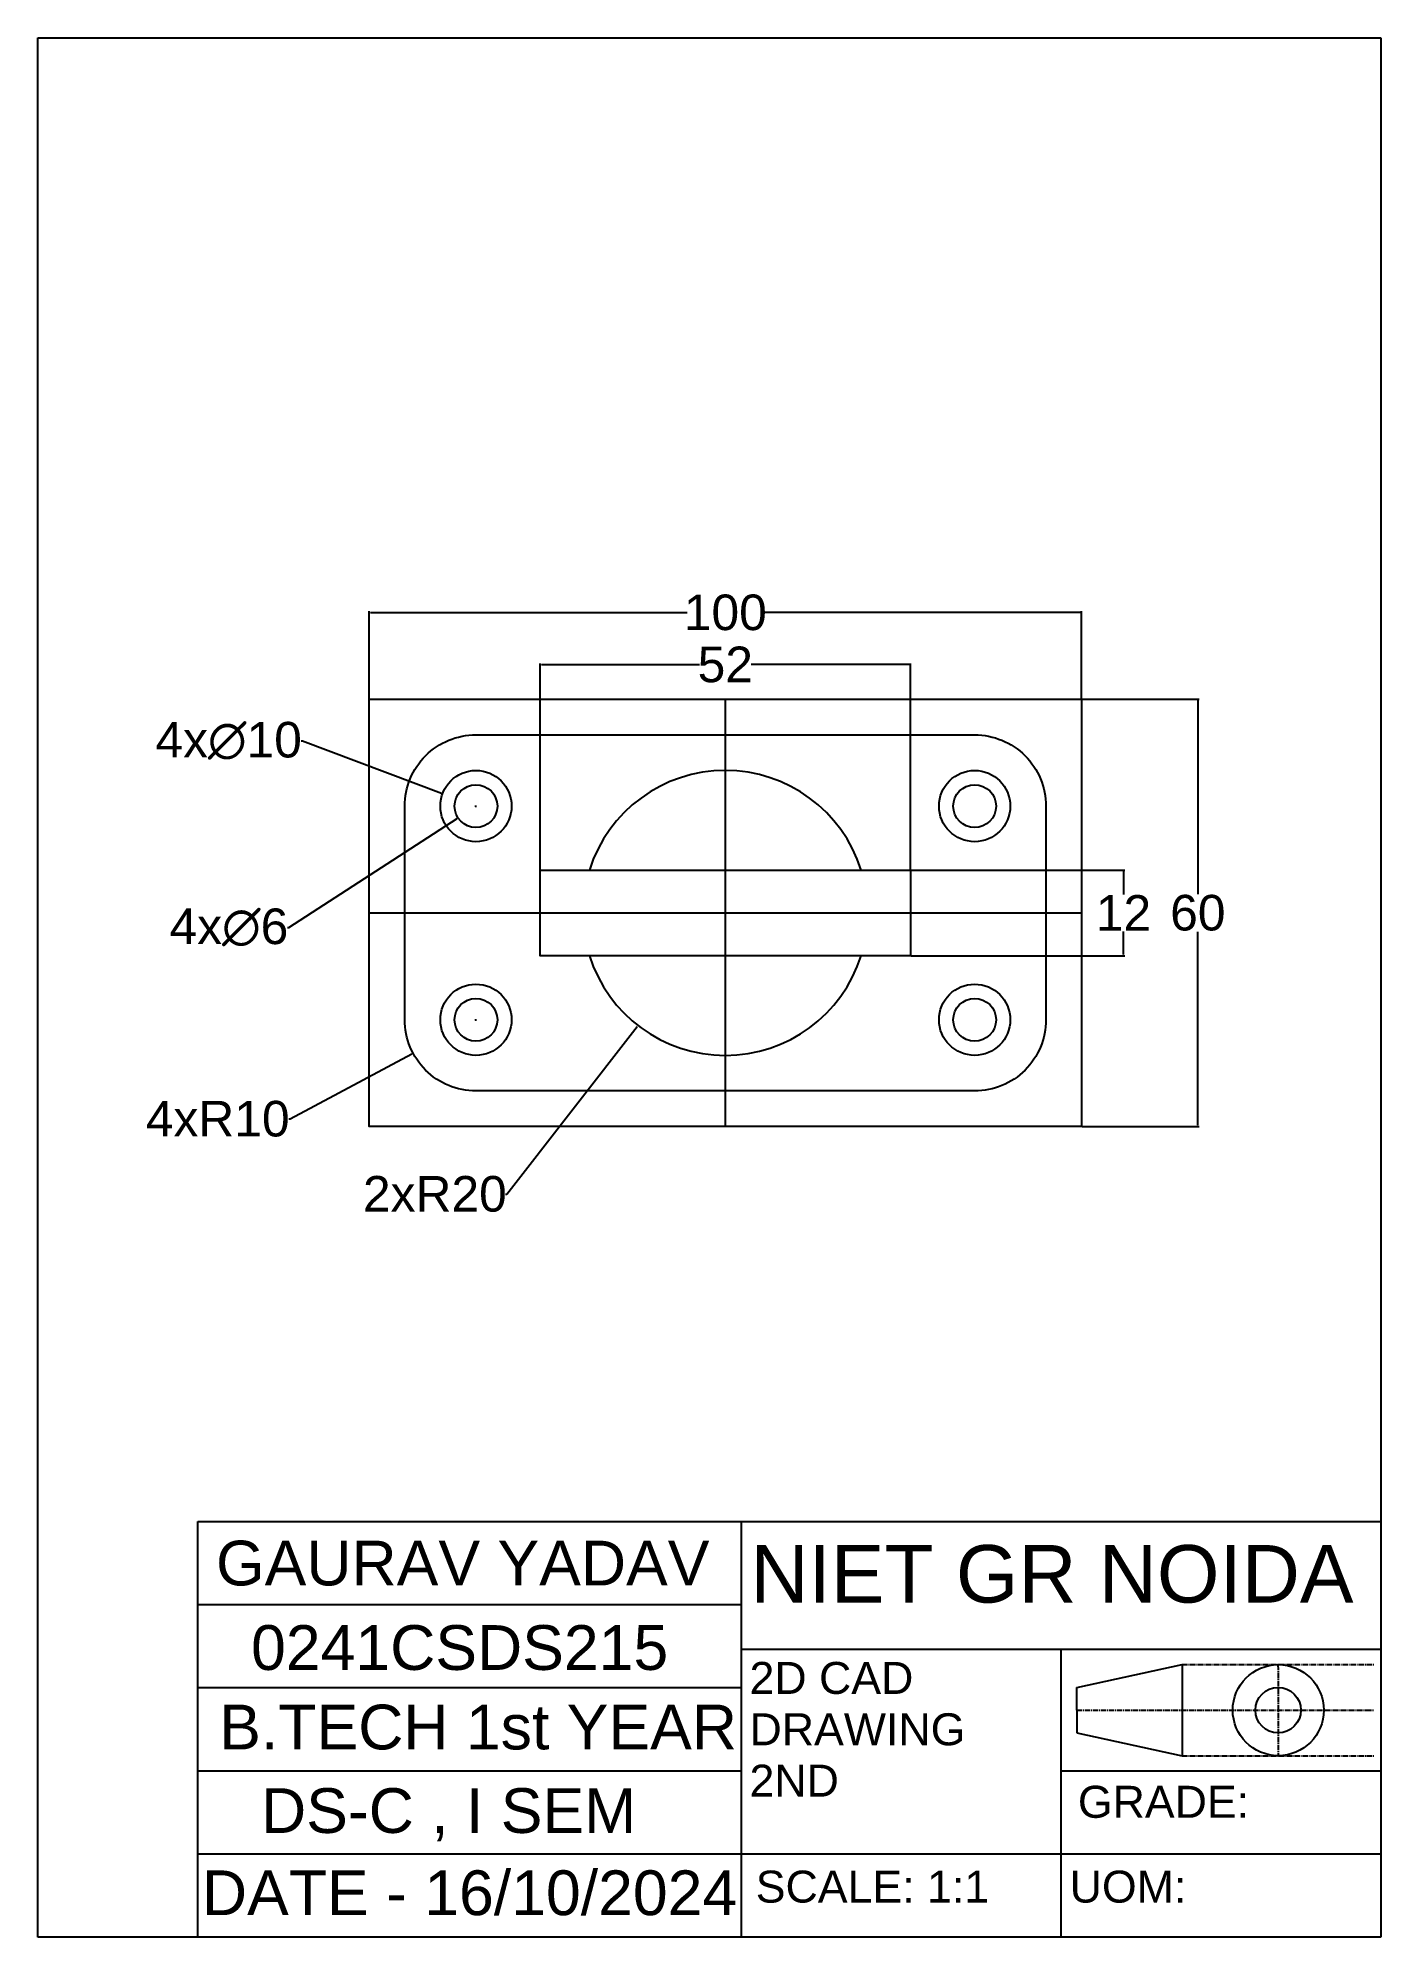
# Model space of a CAD drawing. Header units: inches. Extents: x 451 to 640, y 115 to 382.
import ezdxf

# ---------------------------------------------------------------- set-up
doc = ezdxf.new("R2010")
doc.units = ezdxf.units.IN
doc.header["$MEASUREMENT"] = 0
doc.linetypes.add('CENTER2', pattern=[1.125, 0.75, -0.125, 0.125, -0.125])
doc.styles.get("Standard").update_dxf_attribs({"font": 'arial.ttf'})
doc.dimstyles.get("Standard").update_dxf_attribs({"dimtxt": 5, "dimasz": 0.18, "dimexe": 0.18, "dimexo": 0.0625, "dimgap": 0.09, "dimtad": 0, "dimtih": 1, "dimtoh": 1, "dimdec": 0, "dimzin": 0, "dimdsep": 46, "dimtxsty": 'Standard', "dimcen": 0.09, "dimclrd": 1, "dimclre": 3, "dimclrt": 5, "dimadec": 0, "dimazin": 0, "dimtfac": 1, "dimtdec": 0, "dimtofl": 0, "dimtmove": 0, "dimatfit": 3, "dimfxl": 1, "dimtfillclr": 1, "dimtolj": 1, "dimtzin": 0, "dimarcsym": 0})

# ---------------------------------------------------------------- blocks, each defined once
blk = doc.blocks.new('*D0')
at = {"color": 3, "lineweight": -2, "transparency": 16777216}
for p, q in [((597.83, 289.1), (614.27, 289.1)), ((597.83, 229.1), (614.27, 229.1))]:
    blk.add_line(p, q, dxfattribs=at)
at = {"color": 1, "lineweight": -2, "transparency": 16777216}
for p, q in [((614.09, 288.92), (614.09, 261.75)), ((614.09, 229.28), (614.09, 256.46))]:
    blk.add_line(p, q, dxfattribs=at)
at = {"color": 1, "transparency": 16777216}
for points in [[(614.06, 288.92), (614.12, 288.92), (614.09, 289.1)], [(614.06, 229.28), (614.12, 229.28), (614.09, 229.1)]]:
    blk.add_solid(points, dxfattribs=at)
at = {"layer": 'Defpoints', "color": 0, "transparency": 16777216}
for p in [(597.76, 289.1), (597.76, 229.1), (614.09, 229.1)]:
    blk.add_point(p, dxfattribs=at)
at = {"color": 5, "transparency": 16777216, "insert": (614.09, 259.1), "char_height": 5, "attachment_point": 5}
blk.add_mtext('\\A1;60', dxfattribs=at)
blk = doc.blocks.new('*D1')
at = {"color": 3, "lineweight": -2, "transparency": 16777216}
for p, q in [((497.76, 289.17), (497.76, 301.45)), ((597.76, 289.17), (597.76, 301.45))]:
    blk.add_line(p, q, dxfattribs=at)
at = {"color": 1, "lineweight": -2, "transparency": 16777216}
for p, q in [((497.94, 301.27), (542.39, 301.27)), ((597.58, 301.27), (553.13, 301.27))]:
    blk.add_line(p, q, dxfattribs=at)
at = {"color": 1, "transparency": 16777216}
for points in [[(497.94, 301.3), (497.94, 301.24), (497.76, 301.27)], [(597.58, 301.3), (597.58, 301.24), (597.76, 301.27)]]:
    blk.add_solid(points, dxfattribs=at)
at = {"layer": 'Defpoints', "color": 0, "transparency": 16777216}
for p in [(597.76, 301.27), (497.76, 289.1), (597.76, 289.1)]:
    blk.add_point(p, dxfattribs=at)
at = {"color": 5, "transparency": 16777216, "insert": (547.76, 301.27), "char_height": 5, "attachment_point": 5}
blk.add_mtext('\\A1;100', dxfattribs=at)
blk = doc.blocks.new('*D2')
at = {"color": 1, "lineweight": -2, "transparency": 16777216}
for p, q in [((488.21, 283.26), (488.39, 283.26)), ((488.39, 283.26), (507.91, 275.93))]:
    blk.add_line(p, q, dxfattribs=at)
at = {"color": 3, "lineweight": -2, "transparency": 16777216}
for p, q in [((512.67, 274.1), (512.85, 274.1)), ((512.76, 274.01), (512.76, 274.19))]:
    blk.add_line(p, q, dxfattribs=at)
at = {"color": 1, "transparency": 16777216}
blk.add_solid([(507.92, 275.95), (507.9, 275.9), (508.08, 275.86)], dxfattribs=at)
at = {"layer": 'Defpoints', "color": 0, "transparency": 16777216}
for p in [(508.08, 275.86), (517.44, 272.35)]:
    blk.add_point(p, dxfattribs=at)
at = {"color": 5, "transparency": 16777216, "insert": (478.04, 283.26), "char_height": 5, "attachment_point": 5}
blk.add_mtext('\\A1;4x∅10', dxfattribs=at)
blk = doc.blocks.new('*D3')
at = {"color": 1, "lineweight": -2, "transparency": 16777216}
for p, q in [((486.5, 257.06), (510.1, 272.37)), ((486.32, 257.06), (486.5, 257.06))]:
    blk.add_line(p, q, dxfattribs=at)
at = {"color": 3, "lineweight": -2, "transparency": 16777216}
for p, q in [((512.67, 274.1), (512.85, 274.1)), ((512.76, 274.01), (512.76, 274.19))]:
    blk.add_line(p, q, dxfattribs=at)
at = {"color": 1, "transparency": 16777216}
blk.add_solid([(510.08, 272.4), (510.11, 272.35), (510.25, 272.47)], dxfattribs=at)
at = {"layer": 'Defpoints', "color": 0, "transparency": 16777216}
for p in [(515.28, 275.74), (510.25, 272.47)]:
    blk.add_point(p, dxfattribs=at)
at = {"color": 5, "transparency": 16777216, "insert": (478.08, 257.06), "char_height": 5, "attachment_point": 5}
blk.add_mtext('\\A1;4x∅6', dxfattribs=at)
blk = doc.blocks.new('*D4')
at = {"color": 3, "lineweight": -2, "transparency": 16777216}
for p, q in [((573.83, 265.1), (603.83, 265.1)), ((573.83, 253.1), (603.83, 253.1))]:
    blk.add_line(p, q, dxfattribs=at)
at = {"color": 1, "lineweight": -2, "transparency": 16777216}
for p, q in [((603.65, 264.92), (603.65, 261.7)), ((603.65, 253.28), (603.65, 256.5))]:
    blk.add_line(p, q, dxfattribs=at)
at = {"color": 1, "transparency": 16777216}
for points in [[(603.62, 264.92), (603.68, 264.92), (603.65, 265.1)], [(603.62, 253.28), (603.68, 253.28), (603.65, 253.1)]]:
    blk.add_solid(points, dxfattribs=at)
at = {"layer": 'Defpoints', "color": 0, "transparency": 16777216}
for p in [(573.76, 265.1), (573.76, 253.1), (603.65, 253.1)]:
    blk.add_point(p, dxfattribs=at)
at = {"color": 5, "transparency": 16777216, "insert": (603.65, 259.1), "char_height": 5, "attachment_point": 5}
blk.add_mtext('\\A1;12', dxfattribs=at)
blk = doc.blocks.new('*D5')
at = {"color": 3, "lineweight": -2, "transparency": 16777216}
for p, q in [((521.76, 265.17), (521.76, 294.14)), ((573.76, 265.17), (573.76, 294.14))]:
    blk.add_line(p, q, dxfattribs=at)
at = {"color": 1, "lineweight": -2, "transparency": 16777216}
for p, q in [((521.94, 293.96), (544.12, 293.96)), ((573.58, 293.96), (551.41, 293.96))]:
    blk.add_line(p, q, dxfattribs=at)
at = {"color": 1, "transparency": 16777216}
for points in [[(521.94, 293.99), (521.94, 293.93), (521.76, 293.96)], [(573.58, 293.99), (573.58, 293.93), (573.76, 293.96)]]:
    blk.add_solid(points, dxfattribs=at)
at = {"layer": 'Defpoints', "color": 0, "transparency": 16777216}
for p in [(573.76, 293.96), (521.76, 265.1), (573.76, 265.1)]:
    blk.add_point(p, dxfattribs=at)
at = {"color": 5, "transparency": 16777216, "insert": (547.76, 293.96), "char_height": 5, "attachment_point": 5}
blk.add_mtext('\\A1;52', dxfattribs=at)
blk = doc.blocks.new('*D6')
at = {"color": 3, "lineweight": -2, "transparency": 16777216}
for p, q in [((512.67, 244.1), (512.85, 244.1)), ((512.76, 244.01), (512.76, 244.19))]:
    blk.add_line(p, q, dxfattribs=at)
at = {"color": 1, "lineweight": -2, "transparency": 16777216}
for p, q in [((486.67, 230.18), (503.78, 239.31)), ((486.49, 230.18), (486.67, 230.18))]:
    blk.add_line(p, q, dxfattribs=at)
at = {"color": 1, "transparency": 16777216}
blk.add_solid([(503.77, 239.34), (503.8, 239.29), (503.94, 239.4)], dxfattribs=at)
at = {"layer": 'Defpoints', "color": 0, "transparency": 16777216}
for p in [(512.76, 244.1), (503.94, 239.4)]:
    blk.add_point(p, dxfattribs=at)
at = {"color": 5, "transparency": 16777216, "insert": (476.51, 230.18), "char_height": 5, "attachment_point": 5}
blk.add_mtext('\\A1;4xR10', dxfattribs=at)
blk = doc.blocks.new('*D7')
at = {"color": 3, "lineweight": -2, "transparency": 16777216}
for p, q in [((547.67, 259.1), (547.85, 259.1)), ((547.76, 259.01), (547.76, 259.19))]:
    blk.add_line(p, q, dxfattribs=at)
at = {"color": 1, "lineweight": -2, "transparency": 16777216}
for p, q in [((517.09, 219.63), (535.38, 243.17)), ((516.91, 219.63), (517.09, 219.63))]:
    blk.add_line(p, q, dxfattribs=at)
at = {"color": 1, "transparency": 16777216}
blk.add_solid([(535.36, 243.19), (535.4, 243.15), (535.49, 243.31)], dxfattribs=at)
at = {"layer": 'Defpoints', "color": 0, "transparency": 16777216}
for p in [(547.76, 259.1), (535.49, 243.31)]:
    blk.add_point(p, dxfattribs=at)
at = {"color": 5, "transparency": 16777216, "insert": (506.99, 219.63), "char_height": 5, "attachment_point": 5}
blk.add_mtext('\\A1;2xR20', dxfattribs=at)

msp = doc.modelspace()

# ---------------------------------------------------------------- linework, layer by layer
at = {"linetype": 'ByBlock'}
for p, q in [((451.28, 115.32), (451.28, 381.94)), ((451.28, 381.94), (639.8, 381.94)), ((639.8, 381.94), (639.8, 173.67)), ((597.1, 150.36), (611.9, 153.56)), ((611.9, 153.56), (611.9, 140.78)), ((597.1, 147.17), (597.1, 150.36)), ((597.1, 147.17), (597.1, 143.99)), ((597.1, 143.99), (611.9, 140.78)), ((473.72, 115.32), (451.28, 115.32))]:
    msp.add_line(p, q, dxfattribs=at)
at = {"color": 240, "true_color": 0xed1f24}
for p, q in [((547.76, 289.1), (547.76, 229.1)), ((497.76, 259.1), (597.76, 259.1))]:
    msp.add_line(p, q, dxfattribs=at)
at = {"color": 0}
for p, q in [((473.72, 115.32), (473.72, 173.67)), ((473.72, 173.67), (639.8, 173.67)), ((550.03, 115.32), (550.03, 173.67)), ((639.8, 173.67), (639.8, 115.32)), ((473.72, 162), (550.03, 162)), ((550.03, 155.72), (639.8, 155.72)), ((594.92, 115.32), (594.92, 155.72)), ((473.72, 150.33), (550.03, 150.33)), ((473.72, 138.66), (550.03, 138.66)), ((594.92, 138.66), (639.8, 138.66)), ((594.92, 115.32), (594.92, 138.66)), ((473.72, 126.99), (639.8, 126.99)), ((639.8, 115.32), (473.72, 115.32))]:
    msp.add_line(p, q, dxfattribs=at)
at = {"color": 5, "linetype": 'CENTER2'}
for p, q in [((611.9, 153.56), (638.78, 153.56)), ((611.9, 140.78), (638.86, 140.78))]:
    msp.add_line(p, q, dxfattribs=at)
at = {"color": 240, "linetype": 'CENTER2', "true_color": 0xed1f24}
for p, q in [((625.34, 153.56), (625.38, 140.78)), ((597.1, 147.16), (638.78, 147.16))]:
    msp.add_line(p, q, dxfattribs=at)
at = {"color": 32, "true_color": 0xcd6928}
msp.add_lwpolyline([(497.76, 289.1), (597.76, 289.1), (597.76, 229.1), (497.76, 229.1)], close=True, dxfattribs=at)
msp.add_lwpolyline([(512.76, 284.1), (582.76, 284.1, -0.414214), (592.76, 274.1), (592.76, 244.1, -0.414214), (582.76, 234.1), (512.76, 234.1, -0.414214), (502.76, 244.1), (502.76, 274.1, -0.414214)], format="xyb", close=True, dxfattribs=at)
at = {"color": 230}
msp.add_lwpolyline([(521.76, 265.1), (573.76, 265.1), (573.76, 253.1), (521.76, 253.1)], close=True, dxfattribs=at)
at = {"color": 212}
for centre, radius in [((512.76, 274.1), 5), ((582.76, 274.1), 5), ((512.76, 274.1), 3), ((582.76, 274.1), 3), ((512.76, 244.1), 5), ((582.76, 244.1), 5), ((512.76, 244.1), 3), ((582.76, 244.1), 3)]:
    msp.add_circle(centre, radius, dxfattribs=at)
at = {"linetype": 'ByBlock'}
for centre, radius in [((625.38, 147.17), 6.39), ((625.36, 147.17), 3.19)]:
    msp.add_circle(centre, radius, dxfattribs=at)
at = {"color": 230}
for start, end in [(17.4576, 162.5424), (197.4576, 342.5424)]:
    msp.add_arc((547.76, 259.1), 20, start, end, dxfattribs=at)

# ---------------------------------------------------------------- texts
at = {"color": 140}
for s, p in [('GAURAV YADAV', (476.27, 164.68)), ('0241CSDS215', (481.19, 152.82)), ('B.TECH 1st YEAR', (476.72, 141.66)), ('DS-C , I SEM', (482.59, 129.93)), ('DATE - 16/10/2024', (474.29, 118.39))]:
    msp.add_text(s, height=6.2841, dxfattribs=at).set_placement(p)
at = {"color": 85, "true_color": 0x58ba48}
msp.add_text('NIET GR NOIDA', height=8.0795, dxfattribs=at).set_placement((551.29, 162.27))
at = {"color": 30, "true_color": 0xf8991e}
for s, p in [('2D CAD ', (551.16, 149.45)), ('DRAWING', (551.16, 142.24)), ('2ND', (551.16, 135.03)), ('GRADE:', (597.25, 132.06))]:
    msp.add_text(s, height=4.489, dxfattribs=at).set_placement(p)
at = {"color": 240, "true_color": 0xed1f24}
for s, p in [('SCALE: 1:1', (552.03, 120.15)), ('UOM:', (596.1, 120.15))]:
    msp.add_text(s, height=4.489, dxfattribs=at).set_placement(p)

# ---------------------------------------------------------------- dimensions: what is measured, and where the dimension line sits
at = {"color": 52, "true_color": 0xc8c92d}
for base, p1, p2, picture, middle in [((597.76, 301.27), (497.76, 289.1), (597.76, 289.1), '*D1', (547.76, 301.27)), ((573.76, 293.96), (521.76, 265.1), (573.76, 265.1), '*D5', (547.76, 293.96))]:
    dim = msp.add_linear_dim(base=base, p1=p1, p2=p2, dimstyle='Standard', dxfattribs=at)
    dim.commit()
    dim.dimension.update_dxf_attribs({"geometry": picture, "text_midpoint": middle, "dimtype": 160})
for base, p1, p2, picture, middle in [((614.09, 229.1), (597.76, 289.1), (597.76, 229.1), '*D0', (614.09, 259.1)), ((603.65, 253.1), (573.76, 265.1), (573.76, 253.1), '*D4', (603.65, 259.1))]:
    dim = msp.add_linear_dim(base=base, p1=p1, p2=p2, angle=90, dimstyle='Standard', dxfattribs=at)
    dim.commit()
    dim.dimension.update_dxf_attribs({"geometry": picture, "text_midpoint": middle})
for p1, p2, picture, middle in [((517.44, 272.35), (508.08, 275.86), '*D2', (478.04, 283.26)), ((515.28, 275.74), (510.25, 272.47), '*D3', (478.08, 257.06))]:
    dim = msp.add_diameter_dim_2p(p1=p1, p2=p2, text='4x<>', dimstyle='Standard', dxfattribs=at)
    dim.commit()
    dim.dimension.update_dxf_attribs({"geometry": picture, "text_midpoint": middle, "dimtype": 163})
for center, mpoint, text, picture, middle in [((547.76, 259.1), (535.49, 243.31), '2x<>', '*D7', (506.99, 219.63)), ((512.76, 244.1), (503.94, 239.4), '4x<>', '*D6', (476.51, 230.18))]:
    dim = msp.add_radius_dim(center=center, mpoint=mpoint, text=text, dimstyle='Standard', dxfattribs=at)
    dim.commit()
    dim.dimension.update_dxf_attribs({"geometry": picture, "text_midpoint": middle, "dimtype": 164})

doc.saveas('drawing.dxf')
